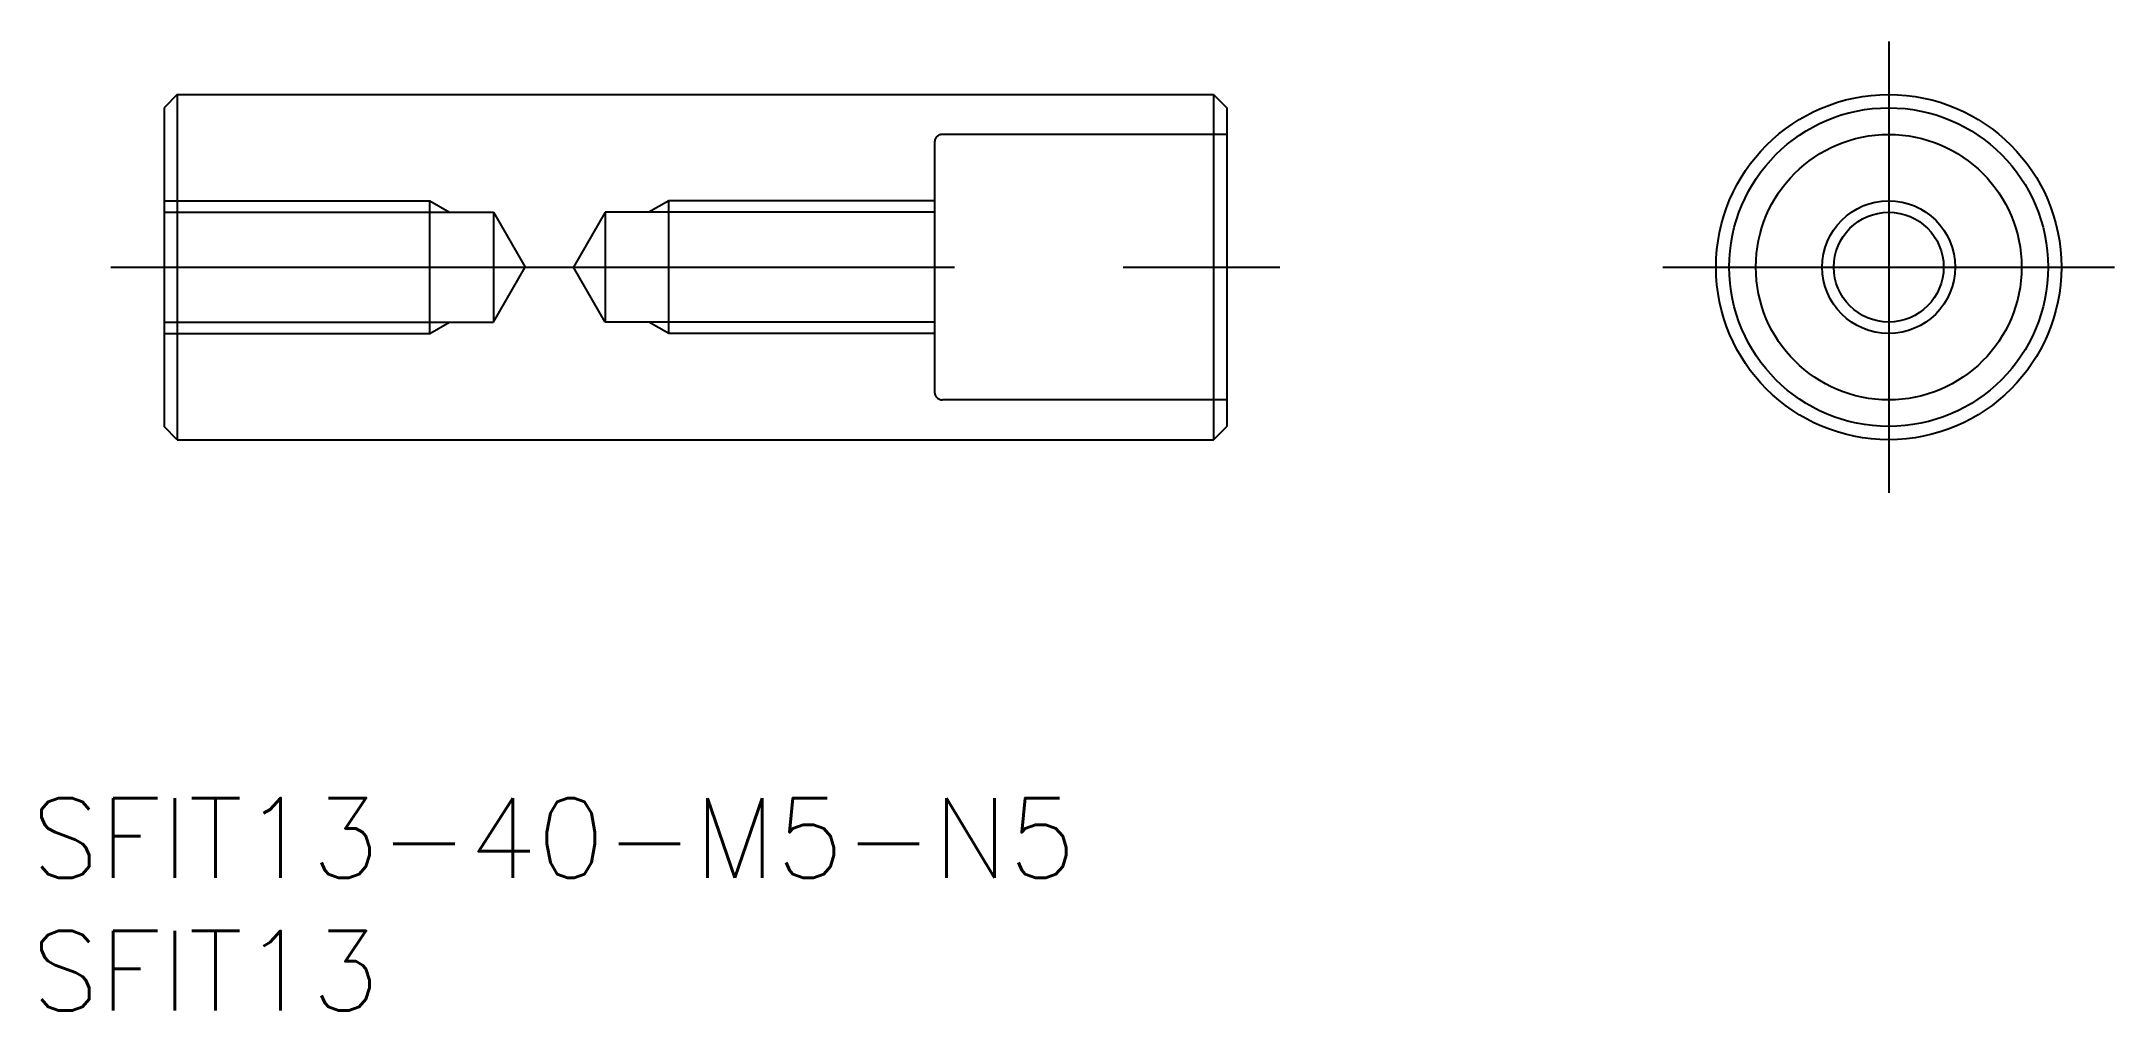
# Model space of a CAD drawing. Extents: x -69.5 to 8.5, y -28 to 8.5.
import ezdxf

# ---------------------------------------------------------------- set-up
doc = ezdxf.new("R2010")
doc.units = 0
doc.linetypes.add('CENTER', pattern=[50.8, 31.75, -6.35, 6.35, -6.35])
doc.linetypes.add('DASHED', pattern=[19.05, 12.7, -6.35])
doc.layers.get('0').update_dxf_attribs({"linetype": 'CONTINUOUS'})
doc.layers.add('CENTER', color=1, linetype='CONTINUOUS')
doc.styles.get("Standard").update_dxf_attribs({"font": 'txt.shx', "height": 3, "bigfont": 'bigfont.shx'})

# ---------------------------------------------------------------- blocks, each defined once
blk = doc.blocks.new('*U2')
at = {"color": 7, "linetype": 'CONTINUOUS'}
blk.add_text('SFIT13', height=3, dxfattribs=at).set_placement((-69.916, -28))
blk = doc.blocks.new('*U3')
at = {"color": 7, "linetype": 'CONTINUOUS'}
blk.add_text('SFIT13-40-M5-N5', height=3, dxfattribs=at).set_placement((-69.916, -23))

msp = doc.modelspace()

# ---------------------------------------------------------------- linework, layer by layer
at = {"color": 7, "linetype": 'CONTINUOUS'}
for p, q in [((-64.416, 6.5), (-64.916, 6)), ((-64.416, 6.5), (-64.416, -6.5)), ((-64.416, 6.5), (-25.416, 6.5)), ((-25.416, 6.5), (-25.416, -6.5)), ((-25.416, 6.5), (-24.916, 6)), ((-64.916, 6), (-64.916, -6)), ((-24.916, 6), (-24.916, -6)), ((-64.416, -6.5), (-64.916, -6)), ((-25.416, -6.5), (-24.916, -6)), ((-64.416, -6.5), (-25.416, -6.5))]:
    msp.add_line(p, q, dxfattribs=at)
at = {"color": 3, "linetype": 'DASHED'}
for p, q in [((-35.916, 4.7), (-35.916, -4.7)), ((-24.916, 5), (-35.616, 5)), ((-64.916, 2.5), (-54.916, 2.5)), ((-54.916, 2.5), (-54.166, 2.067)), ((-54.916, -2.5), (-54.916, 2.5)), ((-45.916, 2.5), (-46.666, 2.067)), ((-35.916, 2.5), (-45.916, 2.5)), ((-45.916, -2.5), (-45.916, 2.5)), ((-64.916, 2.067), (-52.516, 2.067)), ((-52.516, 2.067), (-51.322, 0)), ((-52.516, 2.067), (-52.516, -2.067)), ((-48.316, 2.067), (-49.509, 0)), ((-35.916, 2.067), (-48.316, 2.067)), ((-48.316, 2.067), (-48.316, -2.067)), ((-52.516, -2.067), (-51.322, 0)), ((-48.316, -2.067), (-49.509, 0)), ((-64.916, -2.067), (-52.516, -2.067)), ((-54.916, -2.5), (-54.166, -2.067)), ((-35.916, -2.067), (-48.316, -2.067)), ((-45.916, -2.5), (-46.666, -2.067)), ((-64.916, -2.5), (-54.916, -2.5)), ((-35.916, -2.5), (-45.916, -2.5)), ((-24.916, -5), (-35.616, -5))]:
    msp.add_line(p, q, dxfattribs=at)
at = {"color": 7, "linetype": 'CONTINUOUS'}
for radius in [6.5, 6, 5, 2.067]:
    msp.add_circle((0, 0), radius, dxfattribs=at)
at = {"color": 3, "linetype": 'CONTINUOUS'}
msp.add_circle((0, 0), 2.5, dxfattribs=at)
at = {"color": 3, "linetype": 'DASHED'}
for centre, start, end in [((-35.616, 4.7), 90, 180), ((-35.616, -4.7), 180, 270)]:
    msp.add_arc(centre, 0.3, start, end, dxfattribs=at)
at = {"layer": 'CENTER', "color": 1, "linetype": 'CENTER'}
for p, q in [((0, 8.5), (0, -8.5)), ((-66.916, 0), (-22.916, 0)), ((-8.5, 0), (8.5, 0))]:
    msp.add_line(p, q, dxfattribs=at)

# ---------------------------------------------------------------- block references
at = {"color": 7, "linetype": 'CONTINUOUS'}
for name in ['*U3', '*U2']:
    msp.add_blockref(name, (0, 0), dxfattribs=at)

doc.saveas('drawing.dxf')
